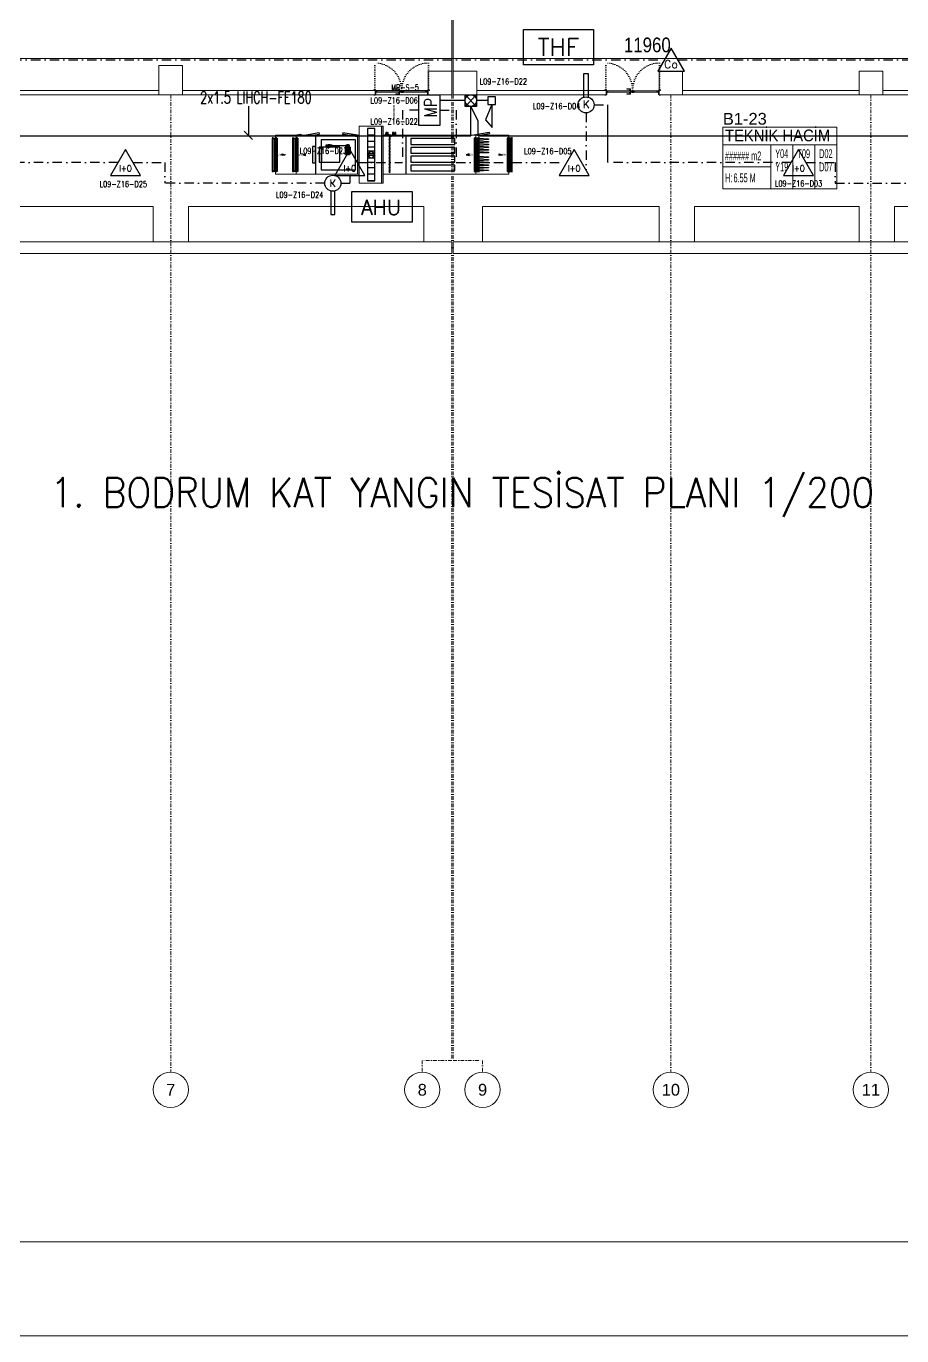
# Model space of a CAD drawing. Header units: metres. Extents: x -19121 to 152404, y -12107 to 29421.
# Drawn here: x 59909 to 62885, y -4219 to 233 of the extents above; entities that cross this region are included whole.
import ezdxf
from ezdxf.enums import TextEntityAlignment as Align

# ---------------------------------------------------------------- set-up
doc = ezdxf.new("R2010")
doc.units = ezdxf.units.M
doc.header["$LTSCALE"] = 50
doc.header["$MEASUREMENT"] = 0
for name, pattern in [('DASHDOT', [25.4, 12.7, -6.35, 0, -6.35]), ('DASHDOT2', [0.5, 0.25, -0.125, 0, -0.125]), ('DOT2', [0.125, 0, -0.125]), ('HIDDEN', [0.375, 0.25, -0.125])]:
    doc.linetypes.add(name, pattern=pattern)
doc.layers.get('0').update_dxf_attribs({"color": 9, "lineweight": 9})
for name, color, linetype, lineweight in [('00', 9, 'Continuous', 9), ('01', 9, 'Continuous', 9), ('06B', 9, 'Continuous', 9), ('06C', 9, 'Continuous', 9), ('06D', 9, 'Continuous', 9), ('09', 9, 'Continuous', 9), ('10', 9, 'Continuous', 9), ('20', 9, 'DOT2', 9), ('21', 9, 'Continuous', 9), ('21_mahal200', 9, 'Continuous', 9), ('24', 9, 'DASHDOT2', 9), ('25', 9, 'Continuous', 9), ('32-ekipman', 9, 'Continuous', 9), ('40A', 9, 'Continuous', 9), ('E-DEDEKTÖR NUMARALARI', 20, 'Continuous', 30), ('E-KABLO', 7, 'Continuous', 30), ('E-KABLO @ 1', 7, 'Continuous', 30), ('E-KANAL TİPİ DUMAN DEDEKTÖRÜ', 7, 'Continuous', 30), ('E-KARBONMONOKSİT DEDEKTÖRÜ', 7, 'Continuous', 30), ('E-KOMBİNE DEDEKTÖR (ISI+OPTİK DUMAN)', 7, 'Continuous', 30), ('E-TAZE HAVA FANI', 7, 'Continuous', 30), ('E-YANGIN', 7, 'Continuous', 30), ('E-YANGIN İHBAR KORNASI+FLAŞÖR', 7, 'Continuous', 30), ('E-YAZI', 7, 'Continuous', 30)]:
    doc.layers.add(name, color=color, linetype=linetype, lineweight=lineweight)
doc.styles.add('Arial', font='arial.ttf', dxfattribs={"height": 2.5})
doc.styles.add('E-YAZI', font='txttw.shx', dxfattribs={"height": 200})
doc.styles.add('MuuM_TEXT-STANDART', font='ARIALN.TTF')
doc.styles.add('ROMANS8', font='Txttw.shx')
doc.styles.get("Standard").update_dxf_attribs({"font": 'ARIALN.TTF'})
doc.dimstyles.new('MuuM_DIM200', dxfattribs={"dimscale": 20, "dimtxt": 2, "dimasz": 1, "dimexe": 1, "dimexo": 1, "dimgap": 1, "dimtad": 1, "dimdec": 1, "dimrnd": 0.5, "dimdsep": 46, "dimtxsty": 'MuuM_TEXT-STANDART', "dimblk": 'ARCHTICK', "dimcen": 0, "dimdle": 0.15, "dimclrd": 256, "dimclre": 256, "dimclrt": 256, "dimadec": 0, "dimazin": 0, "dimtfac": 5, "dimtdec": 1, "dimtix": 1, "dimtmove": 2, "dimatfit": 3, "dimldrblk": 'DOT', "dimfxl": 3, "dimfxlon": 1, "dimtolj": 1, "dimlwd": -1, "dimlwe": -1, "dimarcsym": 0})

# ---------------------------------------------------------------- blocks, each defined once
blk = doc.blocks.new('p-dilatasyon yeri')
at = {"layer": '06D'}
for points in [[(5355, 80), (5355, 6454.5)], [(5360, 80), (5360, 6452.7)]]:
    blk.add_lwpolyline(points, dxfattribs=at)
blk = doc.blocks.new('0_aks')
at = {"linetype": 'Continuous'}
blk.add_circle((0, 0), 3, dxfattribs=at)
at = {"style": 'Arial'}
blk.add_attdef('AKS', text='', height=2, dxfattribs=at).set_placement((0, 0), align=Align.MIDDLE_CENTER)
blk = doc.blocks.new('p-akslar_yeni')
at = {"layer": '24'}
for points in [[(10815, -8575), (10815, -11897.2)], [(11770, -8575), (11770, -11857.2)], [(11775, -8575), (11775, -11857.2)], [(12515, -8575), (12515, -11897.2)], [(13195, -8575), (13195, -11897.2)], [(11770, -11857.2), (11670, -11857.2), (11670, -11897.2)], [(11775, -11857.2), (11875, -11857.2), (11875, -11897.2)]]:
    blk.add_lwpolyline(points, dxfattribs=at)
at = {"layer": '21', "xscale": 20, "yscale": 20, "zscale": 20}
for p, values in [((10815, -11957.2), {'AKS': '7'}), ((11670, -11957.2), {'AKS': '8'}), ((11875, -11957.2), {'AKS': '9'}), ((12515, -11957.2), {'AKS': '10'}), ((13195, -11957.2), {'AKS': '11'})]:
    blk.add_blockref('0_aks', p, dxfattribs=at).add_auto_attribs(values)
blk = doc.blocks.new('100_KARBONMONOKSİT DEDEKTÖRÜ 085')
at = {"layer": 'E-KARBONMONOKSİT DEDEKTÖRÜ', "color": 4}
blk.add_lwpolyline([(2.26, 0), (0, 3.92), (-2.26, 0)], close=True, dxfattribs=at)
at = {"layer": 'E-KARBONMONOKSİT DEDEKTÖRÜ', "color": 3, "style": 'E-YAZI'}
blk.add_text('Co', height=1.36, dxfattribs=at).set_placement((-0.02, 1.2), align=Align.MIDDLE)
blk = doc.blocks.new('KANAL TİPİ DUMAN DEDEKTÖRÜ')
at = {"layer": 'E-KANAL TİPİ DUMAN DEDEKTÖRÜ', "color": 4}
for p, q in [((0, 0.473), (0, 0)), ((0.085, 0), (0.085, 0.473)), ((0, 0), (0.085, 0))]:
    blk.add_line(p, q, dxfattribs=at)
blk.add_circle((0.043, 0.628), 0.161, dxfattribs=at)
at = {"layer": 'E-KANAL TİPİ DUMAN DEDEKTÖRÜ', "color": 3, "style": 'ROMANS8', "text_generation_flag": 4}
blk.add_text('K', height=0.15, rotation=359.907, dxfattribs=at).set_placement((0.043, 0.628), align=Align.MIDDLE)
blk = doc.blocks.new('100_YANGIN İHBAR KORNASI+FLAŞÖR 085')
at = {"layer": 'E-YANGIN İHBAR KORNASI+FLAŞÖR', "color": 4}
for p, q in [((0.56, 5.32), (0.56, 1.4)), ((1.69, 4.04), (0.56, 5.32)), ((0.58, 1.4), (1.69, 4.04)), ((-0.02, 1.4), (-0.02, 0.11)), ((1.27, 1.4), (-0.02, 1.4)), ((-0.02, 0.11), (1.27, 0.11)), ((1.27, 0.11), (1.27, 1.4)), ((1.27, 0.76), (3.17, 0.76)), ((3.17, 1.74), (5.13, -0.22))]:
    blk.add_line(p, q, dxfattribs=at)
blk.add_lwpolyline([(3.17, -0.22), (3.17, 1.74), (5.13, 1.74), (5.13, -0.22)], close=True, dxfattribs=at)
blk.add_lwpolyline([(5.13, 1.74), (3.17, -0.22)], dxfattribs=at)
blk.add_circle((4.15, 0.76), 0.979, dxfattribs=at)
blk = doc.blocks.new('E-AHU KLIMA SANTRALI')
at = {"layer": 'E-YANGIN', "color": 2}
blk.add_lwpolyline([(-68.5, 0), (-68.5, 69), (68.5, 69), (68.5, 0)], close=True, dxfattribs=at)
at = {"layer": 'E-YANGIN', "color": 2, "style": 'E-YAZI'}
blk.add_text('AHU', height=34, dxfattribs=at).set_placement((-47.3, 16.4))
blk = doc.blocks.new('*U365')
at = {"layer": 'E-KANAL TİPİ DUMAN DEDEKTÖRÜ', "color": 4}
for p, q in [((-0.42, 6.28), (0.42, 6.28)), ((-0.42, 1.55), (-0.42, 6.28)), ((0.42, 6.28), (0.42, 1.55))]:
    blk.add_line(p, q, dxfattribs=at)
blk.add_circle((0, 0), 1.61, dxfattribs=at)
at = {"layer": 'E-KANAL TİPİ DUMAN DEDEKTÖRÜ', "color": 3, "style": 'ROMANS8'}
blk.add_text('K', height=1.5, rotation=359.9592, dxfattribs=at).set_placement((0.06, 0.1), align=Align.MIDDLE)
blk = doc.blocks.new('100_KOMBİNE DEDEKTÖR (ISI+OPTİK DUMAN) 085')
at = {"layer": 'E-KOMBİNE DEDEKTÖR (ISI+OPTİK DUMAN)', "color": 4}
blk.add_lwpolyline([(2.55, 0), (0, 4.42), (-2.55, 0)], close=True, dxfattribs=at)
at = {"layer": 'E-KOMBİNE DEDEKTÖR (ISI+OPTİK DUMAN)', "color": 3, "style": 'E-YAZI', "width": 0.8}
blk.add_text('I+O', height=1.102, dxfattribs=at).set_placement((-0.02, 1.22), align=Align.MIDDLE)
blk = doc.blocks.new('A$C4053522B')
at = {"layer": 'E-TAZE HAVA FANI', "color": 4}
blk.add_lwpolyline([(-35, 0), (-35, 35.3), (35, 35.3), (35, 0)], close=True, dxfattribs=at)
at = {"layer": 'E-TAZE HAVA FANI', "color": 3, "style": 'E-YAZI'}
blk.add_text('THF', height=17.38, dxfattribs=at).set_placement((0, 17.6), align=Align.MIDDLE_CENTER)
blk = doc.blocks.new('E-MODUL PANOLARI')
at = {"layer": 'E-KABLO', "color": 1}
blk.add_lwpolyline([(-49, 66.9), (49, 66.9), (49, 0), (-49, 0)], close=True, dxfattribs=at)
at = {"layer": 'E-KABLO', "color": 1, "style": 'E-YAZI', "width": 0.8}
blk.add_text('MP', height=40, dxfattribs=at).set_placement((-23, 9.5))
blk = doc.blocks.new('p-kolon_80x80')
blk.add_lwpolyline([(-40, -40), (40, -40), (40, 40), (-40, 40)], close=True)
blk = doc.blocks.new('1.bod.mimari.elk')
at = {"layer": '01'}
blk.add_lwpolyline([(4360, -8630), (4440, -8630), (4440, -8530), (4360, -8530)], close=True, dxfattribs=at)
for p in [(5315, -8590), (5400, -8590), (6100, -8590), (6780, -8590)]:
    blk.add_blockref('p-kolon_80x80', p, dxfattribs=at)
blk = doc.blocks.new('P-KURANGLEZ')
at = {"layer": '01'}
blk.add_lwpolyline([(5355, -500), (5355, -540), (1600, -540), (1600, 0), (1640, 0), (1640, -500)], close=True, dxfattribs=at)
blk.add_lwpolyline([(7520, -540), (5360, -540), (5360, -500), (7520, -500), (7520, -540)], dxfattribs=at)
blk = doc.blocks.new('_ArchTick')
at = {"color": 0, "linetype": 'ByBlock', "const_width": 0.15}
blk.add_lwpolyline([(-0.5, -0.5), (0.5, 0.5)], dxfattribs=at)
blk = doc.blocks.new('*D449')
at = {"layer": '25', "transparency": 16777216}
for p, q in [((89939.1, -1804.3), (89939.1, -1724.3)), ((101899.1, -1768), (101899.1, -1724.3)), ((89936.1, -1744.3), (101902.1, -1744.3))]:
    blk.add_line(p, q, dxfattribs=at)
at = {"layer": '25', "transparency": 16777216, "xscale": 20, "yscale": 20, "zscale": 20, "rotation": 180}
blk.add_blockref('_ArchTick', (89939.1, -1744.3), dxfattribs=at)
at = {"layer": '25', "transparency": 16777216, "xscale": 20, "yscale": 20, "zscale": 20}
blk.add_blockref('_ArchTick', (101899.1, -1744.3), dxfattribs=at)
at = {"layer": '25', "transparency": 16777216, "insert": (95919.1, -1698.8), "char_height": 50, "attachment_point": 5, "style": 'MuuM_TEXT-STANDART'}
blk.add_mtext('\\A1;11960', dxfattribs=at)
blk = doc.blocks.new('_Dot')
at = {"color": 0, "linetype": 'ByBlock', "lineweight": -2}
blk.add_line((-0.5, 0), (-1, 0), dxfattribs=at)
at = {"color": 0, "linetype": 'ByBlock', "const_width": 0.5}
blk.add_lwpolyline([(-0.25, 0, 1), (0.25, 0, 1)], format="xyb", close=True, dxfattribs=at)
blk = doc.blocks.new('TREWQDDFG')
for p, q in [((2844, 1630), (2905, 1630)), ((2844, 1630), (2905, 1630)), ((2844, -305), (2844, 1630)), ((3605, 1630), (2905, 1630)), ((3666, 1630), (3605, 1630)), ((3666, 1630), (3605, 1630)), ((3666, -305), (3666, 1630)), ((0, 1325), (700, 1325)), ((0, 0), (0, 1325)), ((700, 1325), (761, 1325)), ((700, 0), (700, 1325)), ((761, 1325), (1361, 1325)), ((1361, 1325), (1361, 1325)), ((1422, 1325), (1361, 1325)), ((1422, 1325), (1483, 1325)), ((2783, 1325), (1483, 1325)), ((2844, 1325), (2783, 1325)), ((3666, 1325), (3727, 1325)), ((3927, 1325), (3727, 1325)), ((4427, 1325), (3927, 1325)), ((4488, 1325), (4427, 1325)), ((4488, 1325), (4549, 1325)), ((6149, 1325), (4549, 1325)), ((6749, 1325), (6149, 1325)), ((6810, 1325), (6749, 1325)), ((6810, 0), (6810, 1325)), ((6810, 1325), (7271, 1325)), ((7871, 1325), (7271, 1325)), ((7932, 1325), (7871, 1325)), ((7932, 0), (7932, 1325)), ((0, 0), (700, 0)), ((700, 0), (761, 0)), ((761, 0), (1361, 0)), ((1422, 0), (1361, 0)), ((1422, 0), (1483, 0)), ((2783, 0), (1483, 0)), ((2844, 0), (2783, 0)), ((3666, 0), (3727, 0)), ((3927, 0), (3727, 0)), ((4427, 0), (3927, 0)), ((4488, 0), (4427, 0)), ((4488, 0), (4549, 0)), ((6149, 0), (4549, 0)), ((6749, 0), (6149, 0)), ((6810, 0), (6749, 0)), ((6810, 0), (7271, 0)), ((7871, 0), (7271, 0)), ((7932, 0), (7871, 0)), ((2844, -305), (2905, -305)), ((2844, -305), (2905, -305)), ((3605, -305), (2905, -305)), ((3666, -305), (3605, -305)), ((3666, -305), (3605, -305))]:
    blk.add_line(p, q)
at = {"color": 252, "lineweight": -3}
for p, q in [((3380, 1555), (3130, 1555)), ((3605, -305), (3605, 1630)), ((-105, 67), (-105, 1257)), ((-40, 97), (-40, 1227)), ((25, 67), (25, 1257)), ((595, 68), (595, 1258)), ((660, 98), (660, 1228)), ((725, 68), (725, 1258)), ((1361, 0), (1361, 1325)), ((1361, 25), (1361, 1300)), ((1569, 409), (1569, 916)), ((2783, 0), (2783, 1325)), ((3380, 1324), (3130, 1324)), ((3380, 1109), (3130, 1109)), ((3380, 924), (3130, 924)), ((3902, 1250), (3852, 1275)), ((3852, 1225), (3902, 1250)), ((3902, 1200), (3852, 1225)), ((3852, 1175), (3902, 1200)), ((3902, 1150), (3852, 1175)), ((3852, 1125), (3902, 1150)), ((3902, 1100), (3852, 1125)), ((3852, 1075), (3902, 1100)), ((3902, 1050), (3852, 1075)), ((3852, 1025), (3902, 1050)), ((3902, 1000), (3852, 1025)), ((3852, 975), (3902, 1000)), ((3902, 950), (3852, 975)), ((3852, 925), (3902, 950)), ((3902, 900), (3852, 925)), ((3852, 875), (3902, 900)), ((4427, 0), (4427, 1325)), ((6785, 68), (6785, 1258)), ((6850, 98), (6850, 1228)), ((6915, 68), (6915, 1258)), ((7907, 67), (7907, 1257)), ((7972, 97), (7972, 1227)), ((8037, 67), (8037, 1257)), ((2394, 409), (2394, 612)), ((2422, 409), (2422, 612)), ((2455, 409), (2455, 612)), ((2488, 409), (2488, 612)), ((2516, 409), (2516, 612)), ((2535, 409), (2535, 612)), ((2541, 409), (2541, 612)), ((3380, 782), (3130, 782)), ((3380, 693), (3130, 693)), ((3155, 688), (3130, 638)), ((3180, 638), (3130, 638)), ((3380, 632), (3130, 632)), ((3380, 543), (3130, 543)), ((3155, 688), (3180, 638)), ((3355, 638), (3330, 688)), ((3380, 688), (3330, 688)), ((3355, 638), (3380, 688)), ((3902, 850), (3852, 875)), ((3852, 825), (3902, 850)), ((3902, 800), (3852, 825)), ((3852, 775), (3902, 800)), ((3902, 750), (3852, 775)), ((3852, 725), (3902, 750)), ((3902, 700), (3852, 725)), ((3852, 675), (3902, 700)), ((3902, 650), (3852, 675)), ((3852, 625), (3902, 650)), ((3902, 600), (3852, 625)), ((3852, 575), (3902, 600)), ((3902, 550), (3852, 575)), ((3852, 525), (3902, 550)), ((3902, 500), (3852, 525)), ((3852, 475), (3902, 500)), ((3902, 450), (3852, 475)), ((3852, 425), (3902, 450)), ((858, -35), (864, 0)), ((1269, 0), (1484, -38)), ((1361, 0), (1361, 0)), ((2511, 356), (1719, 356)), ((2774, 49), (2282, -38)), ((2783, 0), (2290, -87)), ((2783, 0), (2774, 49)), ((3380, 401), (3130, 401)), ((3380, 216), (3130, 216)), ((3380, 1), (3130, 1)), ((3918, 49), (3721, 14)), ((3730, -35), (3721, 14)), ((3927, 0), (3730, -35)), ((3902, 400), (3852, 425)), ((3852, 375), (3902, 400)), ((3902, 350), (3852, 375)), ((3852, 325), (3902, 350)), ((3902, 300), (3852, 325)), ((3852, 275), (3902, 300)), ((3902, 250), (3852, 275)), ((3852, 225), (3902, 250)), ((3902, 200), (3852, 225)), ((3852, 175), (3902, 200)), ((3902, 150), (3852, 175)), ((3852, 125), (3902, 150)), ((3902, 100), (3852, 125)), ((3852, 75), (3902, 100)), ((3902, 50), (3852, 75)), ((3927, 0), (3918, 49)), ((6956, 0), (7271, -56)), ((661, -1), (858, -35)), ((983, -1), (1475, -88)), ((1475, -88), (1484, -38)), ((2290, -87), (2282, -38)), ((3380, -230), (3130, -230)), ((6671, -1), (7262, -105)), ((7262, -105), (7271, -56))]:
    blk.add_line(p, q, dxfattribs=at)
for points in [[(3380, -230), (3130, -230), (3130, 1555), (3380, 1555), (3380, -230)], [(-105, 97), (25, 97), (25, 1227), (-105, 1227), (-105, 97)], [(-92, 107), (12, 107), (12, 1217), (-92, 1217), (-92, 107)], [(0, 97), (61, 97), (61, 1227), (0, 1227), (0, 97)], [(595, 98), (725, 98), (725, 1228), (595, 1228), (595, 98)], [(608, 108), (712, 108), (712, 1218), (608, 1218), (608, 108)], [(700, 98), (761, 98), (761, 1228), (700, 1228), (700, 98)], [(1361, 384), (1261, 384), (1261, 941), (1361, 941), (1361, 384)], [(2191, 409), (1483, 409), (1483, 916), (2191, 916), (2191, 409)], [(2718, 156), (1548, 156), (1548, 1170), (2718, 1170), (2718, 156)], [(6099, 1014), (4599, 1014), (4599, 1214), (6099, 1214), (6099, 1014)], [(6099, 713), (4599, 713), (4599, 913), (6099, 913), (6099, 713)], [(6810, 98), (6749, 98), (6749, 1228), (6810, 1228), (6810, 98)], [(6915, 98), (6785, 98), (6785, 1228), (6915, 1228), (6915, 98)], [(6902, 108), (6798, 108), (6798, 1218), (6902, 1218), (6902, 108)], [(7932, 97), (7871, 97), (7871, 1227), (7932, 1227), (7932, 97)], [(8037, 97), (7907, 97), (7907, 1227), (8037, 1227), (8037, 97)], [(8024, 107), (7920, 107), (7920, 1217), (8024, 1217), (8024, 107)], [(7932, 61), (7932, 61), (7932, 1264), (7932, 1264), (7932, 61)], [(2541, 409), (2368, 409), (2368, 612), (2541, 612), (2541, 409)], [(2498, 460), (2412, 460), (2412, 561), (2498, 561), (2498, 460)], [(6099, 412), (4599, 412), (4599, 612), (6099, 612), (6099, 412)], [(1931, 338), (1715, 338), (1715, 373), (1931, 373), (1931, 338)], [(1855, 374), (1790, 374), (1790, 409), (1855, 409), (1855, 374)], [(1855, 323), (1790, 323), (1790, 338), (1855, 338), (1855, 323)], [(2520, 338), (2390, 338), (2390, 373), (2520, 373), (2520, 338)], [(2477, 374), (2434, 374), (2434, 409), (2477, 409), (2477, 374)], [(2477, 323), (2434, 323), (2434, 338), (2477, 338), (2477, 323)], [(6099, 111), (4599, 111), (4599, 311), (6099, 311), (6099, 111)]]:
    blk.add_lwpolyline(points, close=True, dxfattribs=at)
for points in [[(0, 61), (0, 61), (0, 1264), (0, 1264), (0, 61)], [(700, 61), (700, 61), (700, 1264), (700, 1264), (700, 61)], [(6810, 61), (6810, 61), (6810, 1264), (6810, 1264), (6810, 61)]]:
    blk.add_lwpolyline(points, close=True)
for points in [[(6915, 1161), (7244, 1183), (7244, 1203), (6915, 1224)], [(6915, 1071), (7244, 1093), (7244, 1113), (6915, 1134)], [(6915, 981), (7244, 1003), (7244, 1023), (6915, 1044)], [(6915, 891), (7244, 913), (7244, 933), (6915, 954)], [(225, 663), (325, 663), (225, 693), (225, 633), (325, 663)], [(1025, 662), (925, 662), (1025, 692), (1025, 632), (925, 662)], [(2541, 612), (2520, 662), (2390, 662), (2369, 612)], [(6585, 662), (6485, 662), (6585, 692), (6585, 632), (6485, 662)], [(6915, 801), (7244, 823), (7244, 843), (6915, 864)], [(6915, 711), (7244, 733), (7244, 753), (6915, 774)], [(6915, 551), (7244, 573), (7244, 593), (6915, 614)], [(6915, 461), (7244, 483), (7244, 503), (6915, 524)], [(7607, 663), (7707, 663), (7607, 693), (7607, 633), (7707, 663)], [(3781, 0), (3781, -91), (3754, -91), (3754, 0)], [(3834, 0), (3834, -91), (3807, -91), (3807, 0)], [(4023, 0), (4023, -91), (3983, -91), (3983, 0)], [(4095, 0), (4095, -91), (4055, -91), (4055, 0)], [(6915, 371), (7244, 393), (7244, 413), (6915, 434)], [(6915, 281), (7244, 303), (7244, 323), (6915, 344)], [(6915, 191), (7244, 213), (7244, 233), (6915, 254)], [(6915, 101), (7244, 123), (7244, 143), (6915, 164)]]:
    blk.add_lwpolyline(points, dxfattribs=at)
blk.add_circle((3255, 662), 100, dxfattribs=at)
for s, p in [('FA', (68, 623)), ('EA', (765, 622)), ('RA', (6560, 622)), ('SA', (7687, 623))]:
    blk.add_text(s, height=80, dxfattribs=at).set_placement(p)
blk = doc.blocks.new('p-ızgara_mekanik')
at = {"layer": '06D'}
for points in [[(2380, 40), (2940.5, 40), (2940.5, 160), (2380, 160)], [(3060, 40), (3660, 40), (3660, 160), (3060, 160)], [(3780, 40), (4340, 40), (4340, 160), (3780, 160)], [(4460, 40), (5260, 40), (5260, 160), (4460, 160)], [(5460, 40), (6060, 40), (6060, 160), (5460, 160)], [(6180, 40), (6740, 40), (6740, 160), (6180, 160)], [(6860, 40), (7420, 40), (7420, 160), (6860, 160)], [(7620, 40), (8420, 40), (8420, 160), (7620, 160)]]:
    blk.add_lwpolyline(points, close=True, dxfattribs=at)
blk = doc.blocks.new('prf-scr2')
at = {"linetype": 'DOT2', "ltscale": 10}
blk.add_line((0, 0.2), (0, -1.1), dxfattribs=at)
for p, q in [((-0.1, -0.2), (0.1, -0.3)), ((0.1, -0.2), (-0.1, -0.2)), ((0.1, -0.3), (-0.1, -0.3)), ((-0.1, -0.3), (0.1, -0.4)), ((0.1, -0.4), (-0.1, -0.4)), ((0.1, -0.5), (-0.1, -0.4)), ((-0.1, -0.4), (0.1, -0.4)), ((0.1, -0.6), (-0.1, -0.5)), ((-0.1, -0.5), (0.1, -0.5)), ((-0.1, -0.6), (0.1, -0.7)), ((0.1, -0.6), (-0.1, -0.6)), ((-0.1, -0.6), (0.1, -0.6)), ((-0.1, -0.7), (0.1, -0.8)), ((0.1, -0.7), (-0.1, -0.7)), ((-0.1, -0.8), (0.1, -0.8)), ((0.1, -0.8), (-0.1, -0.8)), ((0.1, -0.2), (0, -0.1)), ((0, -0.2), (0.1, -0.2))]:
    blk.add_line(p, q)
blk.add_lwpolyline([(0.2, 0), (-0.2, 0), (-0.2, 0), (-0.1, -0.1), (0.1, -0.1), (0.2, 0), (0.2, 0)], close=True)
for points in [[(0.2, 0), (-0.2, 0)], [(-0.1, -0.1), (-0.1, -0.2), (-0.1, -0.2), (-0.1, -0.2), (-0.1, -0.2), (-0.1, -0.3), (-0.1, -0.3), (-0.1, -0.3), (-0.1, -0.3), (-0.1, -0.4), (-0.1, -0.4), (-0.1, -0.4), (-0.1, -0.4), (-0.1, -0.4), (-0.1, -0.5), (-0.1, -0.5), (-0.1, -0.5), (-0.1, -0.5), (-0.1, -0.5), (-0.1, -0.5), (-0.1, -0.6), (-0.1, -0.6), (-0.1, -0.6), (-0.1, -0.6), (-0.1, -0.6), (-0.1, -0.7), (-0.1, -0.7), (-0.1, -0.7), (-0.1, -0.7), (-0.1, -0.7), (-0.1, -0.8), (-0.1, -0.8), (-0.1, -0.8), (-0.1, -0.8), (0, -0.9), (0, -0.9), (0, -0.9), (0.1, -0.8), (0.1, -0.8), (0.1, -0.7), (0.1, -0.7), (0.1, -0.7), (0.1, -0.7), (0.1, -0.7), (0.1, -0.7), (0.1, -0.6), (0.1, -0.6), (0.1, -0.6), (0.1, -0.6), (0.1, -0.6), (0.1, -0.5), (0.1, -0.5), (0.1, -0.5), (0.1, -0.5), (0.1, -0.4), (0.1, -0.4), (0.1, -0.4), (0.1, -0.4), (0.1, -0.4), (0.1, -0.3), (0.1, -0.3), (0.1, -0.3), (0.1, -0.3), (0.1, -0.3), (0.1, -0.3), (0.1, -0.2), (0.1, -0.2), (0.1, -0.2), (0.1, -0.2), (0.1, -0.2), (0.1, -0.1)]]:
    blk.add_lwpolyline(points)
blk = doc.blocks.new('gr-p-barel kilitli kapı kolu')
at = {"flags": 128}
for points in [[(-0.9, 0.8), (-0.9, 4.9), (-11.7, 4.9), (-11.7, 6.7), (0.9, 6.7), (0.9, 0.8)], [(-0.8, 5), (0.8, 6.6)]]:
    blk.add_lwpolyline(points, dxfattribs=at)
blk.add_lwpolyline([(-2.75, 0), (-2.75, 0.7), (2.75, 0.7), (2.75, 0)])
blk.add_lwpolyline([(-1.3, 0.7), (1.3, 0.7), (1.3, 0.8), (-1.3, 0.8)], close=True)
blk = doc.blocks.new('p-de-02')
at = {"layer": '06C'}
blk.add_lwpolyline([(106.3, -16.6, 1), (106.3, -15.8), (104.3, -15.8), (104.3, -16.6), (106.4, -16.6)], format="xyb", dxfattribs=at)
blk.add_arc((106.3, -16.2), 0.5, 233.1301, 126.8699, dxfattribs=at)
at = {"layer": '09'}
for p, q in [((108.1, -16.7), (108.1, -16.6)), ((108.2, -16.7), (108.2, -16.6)), ((108.3, -16.6), (108.3, -16.7)), ((108.4, -16.7), (108.4, -16.6)), ((108.5, -16.6), (108.5, -16.7)), ((108.6, -16.7), (108.6, -16.6)), ((108.7, -16.6), (108.7, -16.7)), ((108.8, -16.6), (108.8, -16.7)), ((109.3, -21.9), (109.3, -21.7)), ((109.4, -21.7), (109.4, -21.9)), ((109.5, -21.9), (109.5, -21.7)), ((109.6, -21.7), (109.6, -21.9)), ((109.7, -21.9), (109.7, -21.7)), ((109.8, -21.7), (109.8, -21.9)), ((109.9, -21.9), (109.9, -21.7)), ((110, -21.9), (110, -21.7))]:
    blk.add_line(p, q, dxfattribs=at)
at = {"layer": '10'}
for points in [[(14.2, -6.8, -0.414214), (14.3, -6.7), (18.7, -6.7, -0.414214), (18.8, -6.8), (18.8, -14.1), (19, -14.1), (19, -6.8, 0.414214), (18.7, -6.5), (14.3, -6.5, 0.414214), (14, -6.8), (14, -7.7, 0.414214), (14.3, -8), (15.4, -8), (15.4, -7.8), (14.3, -7.8, -0.414214), (14.2, -7.7)], [(19, -9.7, -0.414214), (19.3, -9.4), (20.3, -9.4, -0.414214), (20.6, -9.7), (20.6, -16.1, -0.414214), (20.3, -16.4, -0.414214), (20, -16.1), (20, -15.2), (19, -15.2), (19, -24.2, -0.414214), (18.7, -24.5), (14.3, -24.5, -0.414214), (14, -24.2), (14, -23.3, -0.414214), (14.3, -23), (15.4, -23), (15.4, -23.2), (14.3, -23.2, 0.414214), (14.2, -23.3), (14.2, -24.2, 0.414214), (14.3, -24.3), (18.7, -24.3, 0.414214), (18.8, -24.2), (18.8, -15), (20.2, -15), (20.2, -16.1, 0.414214), (20.3, -16.2, 0.414214), (20.4, -16.1), (20.4, -9.7, 0.414214), (20.3, -9.6), (19.3, -9.6, 0.414214), (19.2, -9.7), (19.2, -10.6), (19, -10.6)], [(18.4, -25), (19.8, -24.4), (19.8, -21.5), (20, -21.5), (20, -24.5), (18.5, -25.2, -14.796002)], [(198.6, -9.7, 0.414214), (198.3, -9.4), (197.3, -9.4, 0.414214), (197, -9.7), (197, -16.1, 0.414214), (197.3, -16.4, 0.414214), (197.6, -16.1), (197.6, -15.2), (198.6, -15.2), (198.6, -24.2, 0.414214), (198.9, -24.5), (203.3, -24.5, 0.414214), (203.6, -24.2), (203.6, -23.3, 0.414214), (203.3, -23), (202.2, -23), (202.2, -23.2), (203.3, -23.2, -0.414214), (203.4, -23.3), (203.4, -24.2, -0.414214), (203.3, -24.3), (198.9, -24.3, -0.414214), (198.8, -24.2), (198.8, -15), (197.4, -15), (197.4, -16.1, -0.414214), (197.3, -16.2, -0.414214), (197.2, -16.1), (197.2, -9.7, -0.414214), (197.3, -9.6), (198.3, -9.6, -0.414214), (198.4, -9.7), (198.4, -10.6), (198.6, -10.6)], [(199.2, -25), (197.8, -24.4), (197.8, -21.5), (197.6, -21.5), (197.6, -24.5), (199.1, -25.2, 14.796002)], [(203.4, -6.8, 0.414214), (203.3, -6.7), (198.9, -6.7, 0.414214), (198.8, -6.8), (198.8, -14.1), (198.6, -14.1), (198.6, -6.8, -0.414214), (198.9, -6.5), (203.3, -6.5, -0.414214), (203.6, -6.8), (203.6, -7.7, -0.414214), (203.3, -8), (202.2, -8), (202.2, -7.8), (203.3, -7.8, 0.414214), (203.4, -7.7)]]:
    blk.add_lwpolyline(points, format="xyb", close=True, dxfattribs=at)
for points in [[(108.2, -20.1), (108.2, -18.1), (108.5, -18.1), (108.5, -17), (20.3, -17), (20.3, -18.1), (20.6, -18.1), (20.6, -20.1), (20.3, -20.1), (20.3, -18.3), (20, -18.3), (20, -16.7), (108.8, -16.7), (108.8, -18.3), (108.5, -18.3), (108.5, -20.1)], [(108.2, -18.1), (108.2, -20.1), (108.8, -20.1), (108.8, -21.7), (20, -21.7), (20, -20.1), (20.6, -20.1), (20.6, -18.1), (20.9, -18.1), (20.9, -20.3), (20.3, -20.3), (20.3, -21.4), (108.5, -21.4), (108.5, -20.3), (107.9, -20.3), (107.9, -18.1), (108.2, -18.1)], [(109.9, -20.1), (109.9, -18.1), (109.6, -18.1), (109.6, -17), (197.3, -17), (197.3, -18.1), (197, -18.1), (197, -20.1), (197.3, -20.1), (197.3, -18.3), (197.6, -18.3), (197.6, -16.7), (109.3, -16.7), (109.3, -18.3), (109.6, -18.3), (109.6, -20.1)], [(109.9, -18.1), (109.9, -20.1), (109.3, -20.1), (109.3, -21.7), (197.6, -21.7), (197.6, -20.1), (197, -20.1), (197, -18.1), (196.7, -18.1), (196.7, -20.3), (197.3, -20.3), (197.3, -21.4), (109.6, -21.4), (109.6, -20.3), (110.2, -20.3), (110.2, -18.1), (109.9, -18.1)]]:
    blk.add_lwpolyline(points, dxfattribs=at)
for points in [[(20.9, -17.2), (26.9, -17.2), (26.9, -21.2), (20.9, -21.2)], [(21.2, -17.5), (26.6, -17.5), (26.6, -20.9), (21.2, -20.9)], [(107.9, -17.2), (101.9, -17.2), (101.9, -21.2), (107.9, -21.2)], [(107.6, -17.5), (102.2, -17.5), (102.2, -20.9), (107.6, -20.9)], [(108.1, -22.4), (110, -22.4), (110, -21.9), (108.1, -21.9), (107.5, -21.9), (107.5, -22.4)], [(110, -16.1), (108.1, -16.1), (108.1, -16.6), (110.6, -16.6), (110.6, -16.6), (110.6, -16.1)], [(110.2, -17.2), (116.2, -17.2), (116.2, -21.2), (110.2, -21.2)], [(110.5, -17.5), (115.9, -17.5), (115.9, -20.9), (110.5, -20.9)], [(196.7, -17.2), (192.7, -17.2), (192.7, -21.2), (196.7, -21.2)], [(196.4, -17.5), (193, -17.5), (193, -20.9), (196.4, -20.9)]]:
    blk.add_lwpolyline(points, close=True, dxfattribs=at)
for centre in [(17.8, -25.5), (199.8, -25.5)]:
    blk.add_circle(centre, 0.55, dxfattribs=at)
at = {"layer": '20'}
for p, q in [((17.8, -25.5), (17.8, -116)), ((199.8, -25.5), (199.8, -116))]:
    blk.add_line(p, q, dxfattribs=at)
at = {"layer": '20', "linetype": 'HIDDEN'}
for points in [[(18.6, -24.3), (18.6, -23), (17.1, -23), (17.1, -24.3)], [(18.4, -25), (18.4, -23.2), (17.3, -23.2), (17.3, -25)], [(199, -24.3), (199, -23), (200.5, -23), (200.5, -24.3)], [(199.2, -25), (199.2, -23.2), (200.3, -23.2), (200.3, -25)]]:
    blk.add_lwpolyline(points, dxfattribs=at)
at = {"layer": '20'}
for centre, start, end in [((17.8, -25.5), 270, 2.4057), ((199.8, -25.5), 177.5943, 270)]:
    blk.add_arc(centre, 90.5, start, end, dxfattribs=at)
at = {"layer": '06B', "xscale": -1}
blk.add_blockref('gr-p-barel kilitli kapı kolu', (117.3, -16.7), dxfattribs=at)
at = {"layer": '06B', "rotation": 180}
blk.add_blockref('gr-p-barel kilitli kapı kolu', (117.3, -21.7), dxfattribs=at)
at = {"layer": '10', "xscale": -1, "rotation": 90}
for p in [(20.3, -19.2), (109.6, -19.2)]:
    blk.add_blockref('prf-scr2', p, dxfattribs=at)
at = {"layer": '10', "rotation": 270}
for p in [(108.5, -19.2), (197.3, -19.2)]:
    blk.add_blockref('prf-scr2', p, dxfattribs=at)
blk = doc.blocks.new('0_roomno2')
blk.add_lwpolyline([(19.38, -10.5), (0, -10.5), (0, 0), (19.38, 0)], close=True)
for points in [[(0, -3), (19.38, -3)], [(8.12, -3), (8.12, -10.5)], [(11.88, -3), (11.88, -10.5)], [(15.62, -3), (15.62, -10.5)], [(0, -6.75), (8.12, -6.75)]]:
    blk.add_lwpolyline(points)
at = {"style": 'MuuM_TEXT-STANDART', "width": 0.6}
blk.add_text('H:', height=1.5, dxfattribs=at).set_placement((0.35, -8.61), align=Align.MIDDLE_LEFT)
at = {"style": 'Arial'}
blk.add_attdef('ODANO', (0, 1.17), '', height=2, dxfattribs=at)
blk.add_attdef('MEKANADI', text='', height=2, dxfattribs=at).set_placement((0.35, -3), align=Align.BOTTOM_LEFT)
at = {"style": 'MuuM_TEXT-STANDART', "width": 0.6}
for tag, p in [('M2', (0.35, -4.88)), ('TEMIZTAVANYUKSEKLIGI', (1.8, -8.61))]:
    blk.add_attdef(tag, text='', height=1.5, dxfattribs=at).set_placement(p, align=Align.MIDDLE_LEFT)
for tag, p in [('YER01', (10, -4.5)), ('TAVAN01', (13.75, -4.5)), ('DUVAR01', (17.5, -4.5)), ('YER02', (10, -6.75)), ('TAVAN02', (13.75, -6.75)), ('DUVAR02', (17.5, -6.75)), ('YER03', (10, -9)), ('TAVAN03', (13.75, -9)), ('DUVAR03', (17.5, -9))]:
    blk.add_attdef(tag, text='', height=1.5, dxfattribs=at).set_placement(p, align=Align.MIDDLE_CENTER)
blk = doc.blocks.new('1.bod.mimari1.elk')
at = {"layer": '00'}
for points in [[(4360, -8630), (3740, -8630), (3740, -8615), (4360, -8615)], [(5275, -8630), (4440, -8630), (4440, -8615), (5275, -8615)], [(5880, -8630), (5440, -8630), (5440, -8615), (5880, -8615)], [(6740, -8630), (6140, -8630), (6140, -8615), (6740, -8615)], [(7440, -8630), (6820, -8630), (6820, -8615), (7440, -8615)]]:
    blk.add_lwpolyline(points, close=True, dxfattribs=at)
blk.add_blockref('p-dilatasyon yeri', (0, -8630))
at = {"layer": '01'}
blk.add_blockref('P-KURANGLEZ', (0, -8630), dxfattribs=at)
at = {"layer": '06D'}
blk.add_blockref('p-ızgara_mekanik', (0, -9170), dxfattribs=at)
at = {"layer": '10', "rotation": 180}
for p in [(5293.8, -8638), (6078.8, -8638)]:
    blk.add_blockref('p-de-02', p, dxfattribs=at)
at = {"layer": '21_mahal200'}
ref = blk.add_blockref('0_roomno2', (6276.92, -8740.14), dxfattribs=dict(at, xscale=20, yscale=20, zscale=20))
ref.add_attrib('ODANO', 'B1-23', (6276.92, -8731.49), dxfattribs={"layer": '0', "height": 40, "style": 'Arial'})
ref.add_attrib('MEKANADI', 'TEKNİK HACİM', dxfattribs={"layer": '0', "height": 40, "style": 'Arial', "width": 0.9}).set_placement((6283.92, -8800.14), align=Align.BOTTOM_LEFT)
ref.add_attrib('M2', '###### m2', dxfattribs={"layer": '0', "height": 30, "style": 'MuuM_TEXT-STANDART', "width": 0.6}).set_placement((6283.92, -8837.64), align=Align.MIDDLE_LEFT)
ref.add_attrib('TEMIZTAVANYUKSEKLIGI', '6.55 M', dxfattribs={"layer": '0', "height": 30, "style": 'MuuM_TEXT-STANDART', "width": 0.6}).set_placement((6312.92, -8912.29), align=Align.MIDDLE_LEFT)
ref.add_attrib('YER01', 'Y04', dxfattribs={"layer": '0', "height": 30, "style": 'MuuM_TEXT-STANDART', "width": 0.6}).set_placement((6476.92, -8830.14), align=Align.MIDDLE_CENTER)
ref.add_attrib('TAVAN01', 'T09', dxfattribs={"layer": '0', "height": 30, "style": 'MuuM_TEXT-STANDART', "width": 0.6}).set_placement((6551.92, -8830.14), align=Align.MIDDLE_CENTER)
ref.add_attrib('DUVAR01', 'D02', dxfattribs={"layer": '0', "height": 30, "style": 'MuuM_TEXT-STANDART', "width": 0.6}).set_placement((6626.92, -8830.14), align=Align.MIDDLE_CENTER)
ref.add_attrib('YER02', 'Y19', dxfattribs={"layer": '0', "height": 30, "style": 'MuuM_TEXT-STANDART', "width": 0.6}).set_placement((6476.92, -8875.14), align=Align.MIDDLE_CENTER)
ref.add_attrib('DUVAR02', 'D07', dxfattribs={"layer": '0', "height": 30, "style": 'MuuM_TEXT-STANDART', "width": 0.6}).set_placement((6626.92, -8875.14), align=Align.MIDDLE_CENTER)
at = {"layer": '32-ekipman', "xscale": -0.1, "yscale": 0.1, "zscale": 0.1, "rotation": 180}
blk.add_blockref('TREWQDDFG', (4756.02, -8767.5), dxfattribs=at)
at = {"layer": '25'}
dim = blk.add_linear_dim(base=(12000, -8506.3), p1=(40, -8984.77), p2=(12000, -8550), dimstyle='MuuM_DIM200', override={"dimtxt": 2.5}, dxfattribs=at)
dim.commit()
dim.dimension.update_dxf_attribs({"geometry": '*D449', "text_midpoint": (6020, -8460.78), "insert": (-89899.09, -6762)})

msp = doc.modelspace()

# ---------------------------------------------------------------- linework, layer by layer
at = {"layer": '40A'}
for points in [[(74159.28, -4218.56), (46159.28, -4218.56), (46159.28, 12601.44), (74159.28, 12601.44)], [(46479.28, 12281.44), (71999.52, 12281.44), (71999.52, -3898.56), (46479.28, -3898.56)]]:
    msp.add_lwpolyline(points, close=True, dxfattribs=at)
at = {"layer": 'E-KABLO', "color": 3, "linetype": 'DASHDOT', "ltscale": 0.05}
for p, q in [((59734.19, 119.17), (62078.11, 119.17)), ((62123.4, 119.17), (64458.11, 119.17))]:
    msp.add_line(p, q, dxfattribs=at)
at = {"layer": 'E-KABLO', "color": 5, "linetype": 'Continuous', "ltscale": 0.05}
for p, q in [((61400.78, -19.58), (61315, -19.58)), ((61420.36, -139.16), (61420.36, -39.16)), ((61445.36, -89.16), (61420.36, -39.16)), ((61445.36, -139.16), (61445.36, -89.16)), ((59000.36, -139.16), (61420.36, -139.16)), ((61445.36, -139.16), (63550.36, -139.16))]:
    msp.add_line(p, q, dxfattribs=at)
at = {"layer": 'E-KABLO', "color": 6, "linetype": 'DASHDOT', "ltscale": 0.05}
for p, q in [((61838.93, -34.29), (61885.17, -34.29)), ((61243.81, -52.16), (61188.2, -52.16)), ((61188.2, -52.16), (61188.2, -230.31)), ((61315, -52.16), (61370.61, -52.16)), ((61370.61, -52.16), (61370.61, -230.31)), ((61811.63, -61.59), (61811.63, -255.48)), ((60221.1, -230.31), (59509.6, -230.31)), ((60272.1, -230.31), (60379.79, -230.31)), ((60379.79, -230.31), (60379.79, -300.59)), ((61034.6, -230.31), (61188.2, -230.31)), ((61370.61, -230.31), (61746.1, -230.31)), ((62508.6, -230.31), (61885.17, -230.31)), ((62559.6, -230.31), (62658.18, -230.31)), ((62658.18, -230.31), (62658.18, -300.59)), ((60923.64, -300.59), (60379.79, -300.59)), ((60978.23, -300.59), (61009.1, -300.59)), ((61009.1, -274.47), (61009.1, -300.59)), ((62658.18, -300.59), (63344.09, -300.59))]:
    msp.add_line(p, q, dxfattribs=at)
at = {"layer": 'E-KABLO', "color": 1}
msp.add_line((61885.17, -34.29), (61885.17, -230.31), dxfattribs=at)
at = {"layer": 'E-YAZI', "color": 3}
for p, q in [((60664.02, -38.92), (60664.02, -137.38)), ((60649.88, -123.24), (60678.16, -151.52))]:
    msp.add_line(p, q, dxfattribs=at)

# ---------------------------------------------------------------- block references
at = {"layer": '06D'}
for name in ['1.bod.mimari.elk', '1.bod.mimari1.elk']:
    msp.add_blockref(name, (56000, 8630), dxfattribs=at)
at = {"layer": '24'}
msp.add_blockref('p-akslar_yeni', (49585, 8575), dxfattribs=at)
at = {"layer": 'E-KABLO', "color": 5, "linetype": 'Continuous', "ltscale": 0.05}
msp.add_blockref('p-dilatasyon yeri', (56000, 0), dxfattribs=at)
at = {"layer": 'E-KABLO', "color": 1, "xscale": 1.063724968549689, "yscale": 1.063724968549689, "zscale": 1.063724968549689, "rotation": 90}
msp.add_blockref('E-MODUL PANOLARI', (61315, -52.16), dxfattribs=at)
at = {"layer": 'E-KABLO', "color": 1, "xscale": 1.5, "yscale": 1.5, "zscale": 1.5}
msp.add_blockref('E-AHU KLIMA SANTRALI', (61118.01, -432.73), dxfattribs=at)
at = {"layer": 'E-KABLO @ 1', "color": 6, "linetype": 'DASHDOT', "xscale": 170.0000000000001, "yscale": 170.0000000000001, "zscale": 170.0000000000001}
msp.add_blockref('KANAL TİPİ DUMAN DEDEKTÖRÜ', (60943.67, -407.34), dxfattribs=at)
at = {"layer": 'E-KANAL TİPİ DUMAN DEDEKTÖRÜ', "xscale": 17, "yscale": 17, "zscale": 17}
msp.add_blockref('*U365', (61811.63, -34.29), dxfattribs=at)
at = {"layer": 'E-KARBONMONOKSİT DEDEKTÖRÜ', "color": 4, "xscale": 20, "yscale": 20, "zscale": 20}
msp.add_blockref('100_KARBONMONOKSİT DEDEKTÖRÜ 085', (62100.75, 79.95), dxfattribs=at)
at = {"layer": 'E-KOMBİNE DEDEKTÖR (ISI+OPTİK DUMAN)', "xscale": 20, "yscale": 20, "zscale": 20}
for p in [(60246.6, -274.47), (61009.1, -274.47), (61771.6, -274.47), (62534.1, -274.47)]:
    msp.add_blockref('100_KOMBİNE DEDEKTÖR (ISI+OPTİK DUMAN) 085', p, dxfattribs=at)
at = {"layer": 'E-TAZE HAVA FANI', "color": 1, "linetype": 'Continuous', "ltscale": 100, "xscale": 3.4, "yscale": 3.4, "zscale": 3.4}
msp.add_blockref('A$C4053522B', (61718.04, 101.67), dxfattribs=at)
at = {"layer": 'E-YANGIN İHBAR KORNASI+FLAŞÖR', "xscale": 20, "yscale": 20, "zscale": 20, "rotation": 180}
msp.add_blockref('100_YANGIN İHBAR KORNASI+FLAŞÖR 085', (61503.28, -4.42), dxfattribs=at)

# ---------------------------------------------------------------- texts
at = {"layer": 'E-DEDEKTÖR NUMARALARI', "style": 'E-YAZI', "width": 0.7}
for s, p in [('L09-Z16-D22', (61450.11, 35.25)), ('L09-Z16-D06', (61078.78, -29.01)), ('L09-Z16-D04', (61631.34, -48.53)), ('L09-Z16-D22', (61078.78, -100.94)), ('L09-Z16-D23', (60838.52, -200.7)), ('L09-Z16-D05', (61601.25, -201.58)), ('L09-Z16-D25', (60158.24, -313.66)), ('L09-Z16-D03', (62453.58, -311.59)), ('L09-Z16-D24', (60757.7, -349.8))]:
    msp.add_text(s, height=20, dxfattribs=at).set_placement(p)
at = {"layer": 'E-KABLO', "color": 4, "style": 'E-YAZI', "width": 0.7}
msp.add_text('.............', height=10, rotation=270, dxfattribs=at).set_placement((61158.35, -35.19))
at = {"layer": 'E-YAZI', "color": 3, "style": 'E-YAZI'}
for s, height, width, p in [('2x1.5 LIHCH-FE180', 40, 0.7, (60499.96, -29.21)), ('MP-S-5', 20, 0.8, (61149.53, 15))]:
    msp.add_text(s, height=height, dxfattribs=dict(at, width=width)).set_placement(p)
at = {"layer": 'E-YAZI', "color": 4, "style": 'E-YAZI', "width": 0.9}
msp.add_text('1. BODRUM KAT YANGIN TESİSAT PLANI 1/200', height=100, dxfattribs=at).set_placement((59990.91, -1401.52))

doc.saveas('drawing.dxf')
